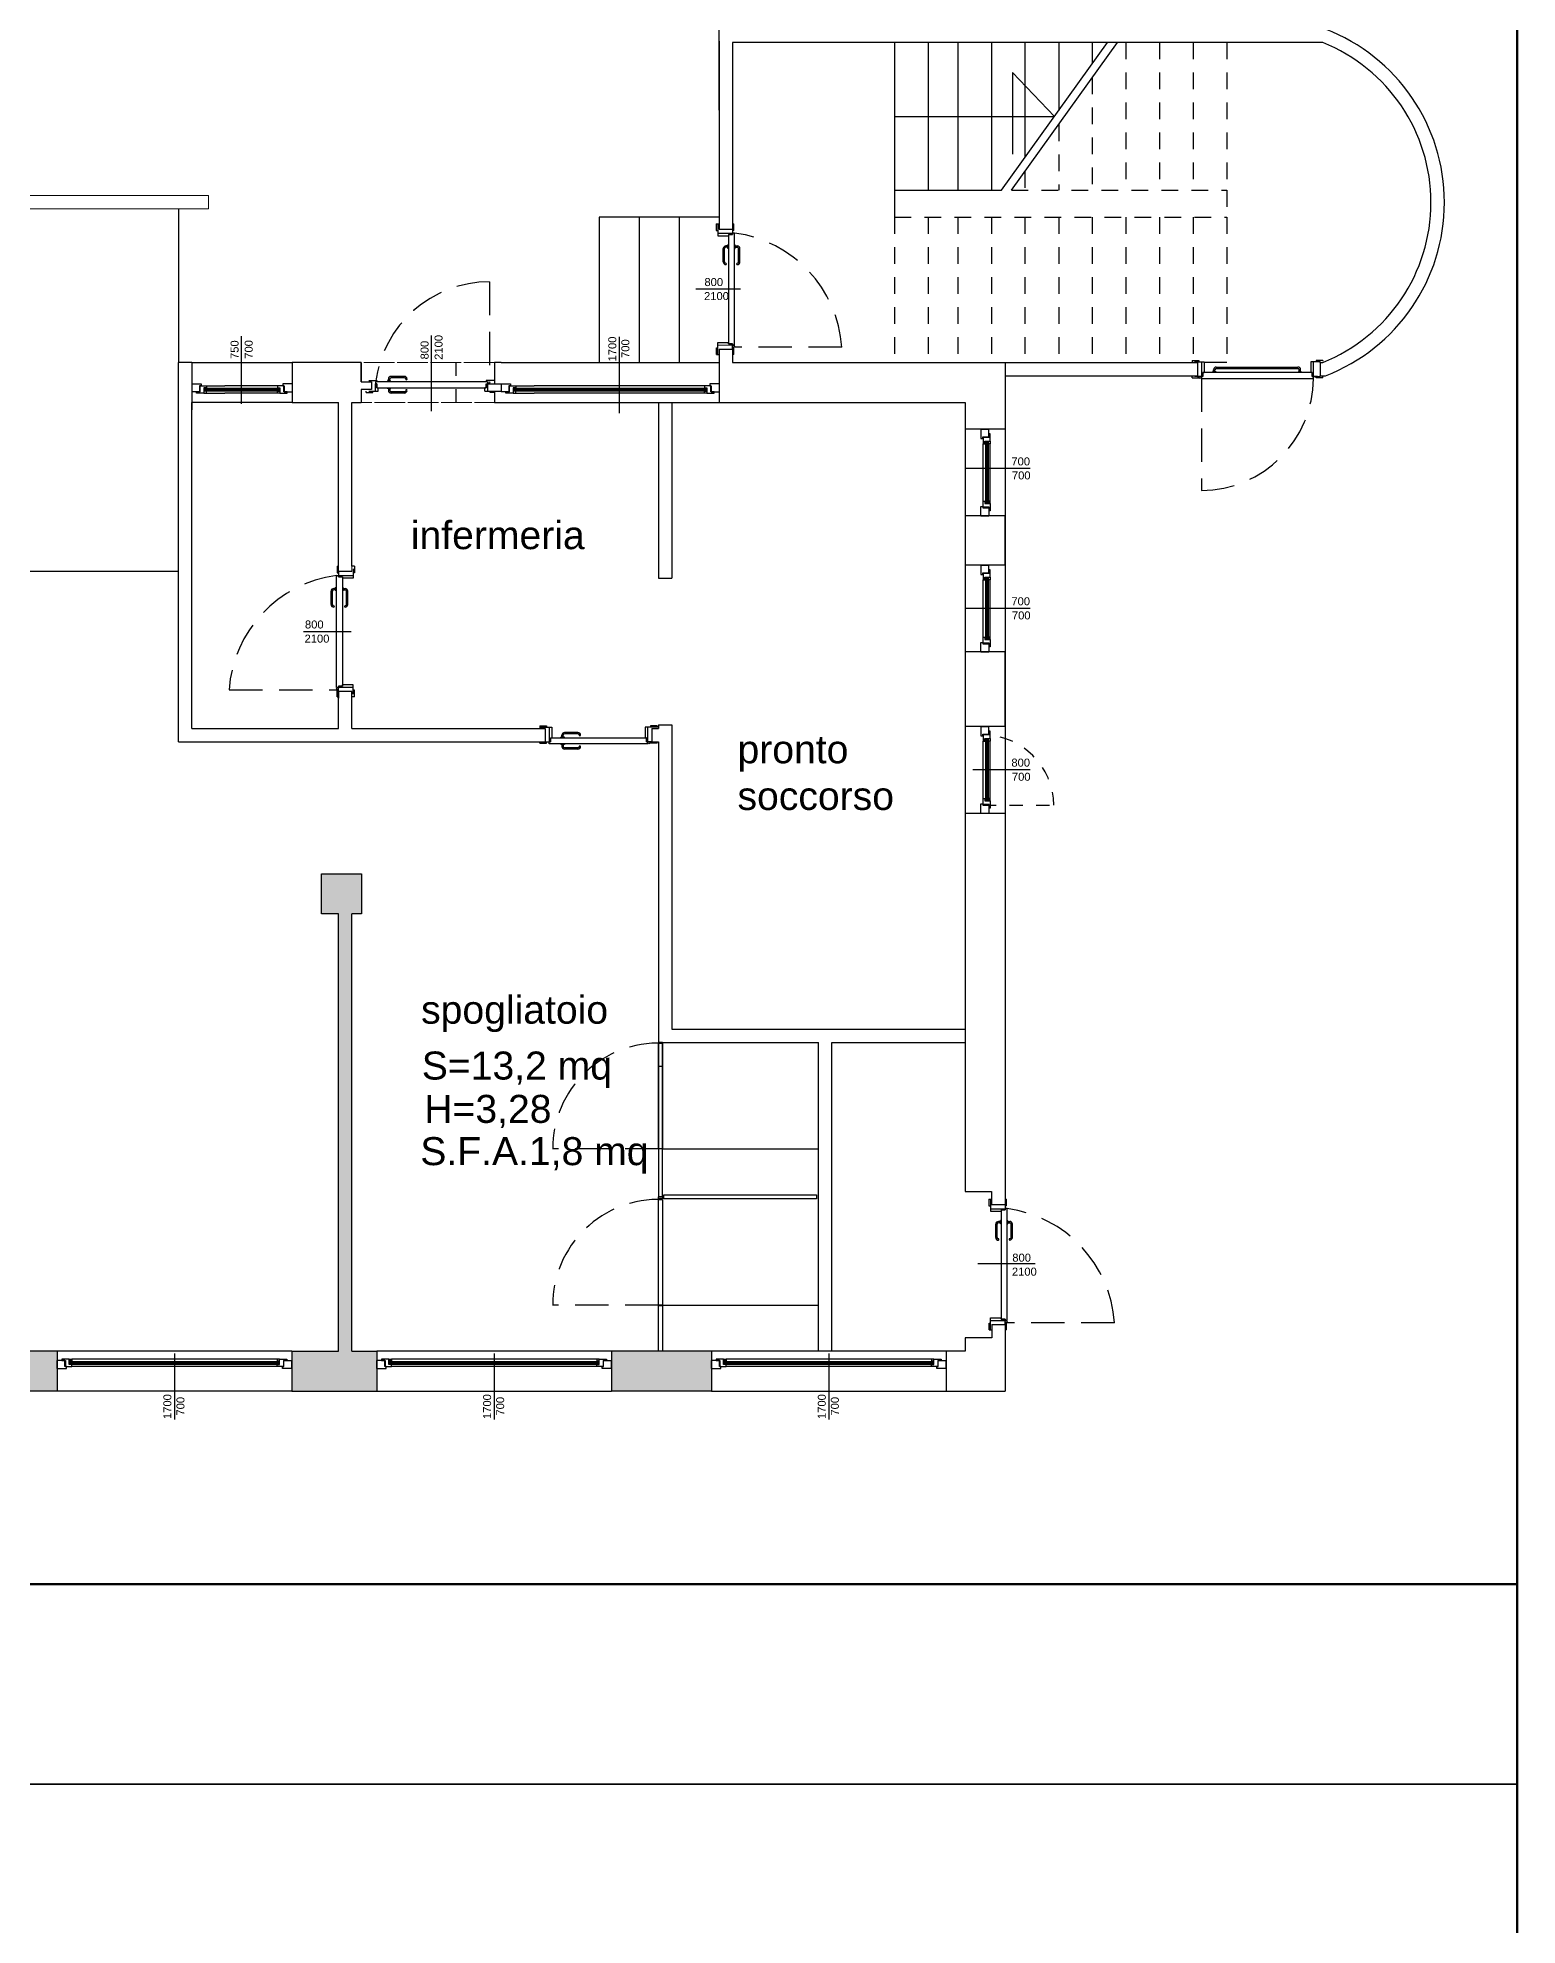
# Model space of a CAD drawing. Header units: millimetres. Extents: x 1769 to 2783, y -1222 to -971.
# Drawn here: x 2724.58 to 2735.68, y -993.95 to -979.8 of the extents above; entities that cross this region are included whole.
import ezdxf

# ---------------------------------------------------------------- set-up
doc = ezdxf.new("R2010")
doc.units = ezdxf.units.MM
for name, pattern in [('234A', [2, 1.5, -0.5]), ('CONTINUA', [0]), ('HIDDEN', [0.375, 0.25, -0.125]), ('HIDDEN2', [0.1875, 0.125, -0.0625])]:
    doc.linetypes.add(name, pattern=pattern)
for name, color, linetype in [('CABINE', 2, 'Continuous'), ('FINESTRE', 1, 'Continuous'), ('LINEE SOTTILI', 1, 'Continuous'), ('muri', 7, 'Continuous'), ('PROSPETTI', 252, 'Continuous'), ('RETINI', 8, 'Continuous'), ('scritte', 240, 'Continuous')]:
    doc.layers.add(name, color=color, linetype=linetype)
doc.styles.add('ARIAL', font='arial.ttf')
doc.styles.add('ROMANS', font='arial.ttf', dxfattribs={"height": 0.15})

msp = doc.modelspace()

# ---------------------------------------------------------------- hatches: boundary and pattern name
at = {"layer": 'RETINI', "ltscale": 0.2}
h = msp.add_hatch(color=251, dxfattribs=at)
h.paths.add_polyline_path([(2700.835, -989.647), (2700.085, -989.647), (2700.085, -989.947), (2700.835, -989.947)])
h.paths.add_polyline_path([(2703.233, -989.647), (2703.013, -989.647), (2703.013, -986.367), (2702.913, -986.367), (2702.913, -989.647), (2702.595, -989.647), (2702.595, -989.947), (2703.233, -989.947)])
h.paths.add_polyline_path([(2703.01, -986.067), (2702.71, -986.067), (2702.71, -986.367), (2703.01, -986.367)])
h.paths.add_polyline_path([(2705.527, -989.647), (2704.993, -989.647), (2704.993, -989.947), (2705.527, -989.947)])
h.paths.add_polyline_path([(2707.81, -989.647), (2707.287, -989.647), (2707.287, -989.947), (2707.81, -989.947)])
h.paths.add_polyline_path([(2713.98, -989.647), (2712.463, -989.647), (2712.463, -989.621), (2712.363, -989.621), (2712.363, -989.647), (2712.31, -989.647), (2712.31, -989.947), (2713.98, -989.947)])
h.paths.add_polyline_path([(2717.41, -989.647), (2717.357, -989.647), (2717.357, -989.621), (2717.257, -989.621), (2717.257, -989.647), (2715.74, -989.647), (2715.74, -989.947), (2717.41, -989.947)])
h.paths.add_polyline_path([(2722.433, -989.777), (2722.432, -989.777), (2722.432, -989.717), (2722.433, -989.717), (2722.433, -989.647), (2721.91, -989.647), (2721.91, -989.947), (2722.433, -989.947)])
h.paths.add_polyline_path([(2724.727, -989.647), (2724.193, -989.647), (2724.193, -989.947), (2724.727, -989.947)])
h.paths.add_polyline_path([(2727.125, -989.647), (2726.487, -989.647), (2726.487, -989.947), (2727.125, -989.947)])
h.paths.add_polyline_path([(2729.635, -989.647), (2728.885, -989.647), (2728.885, -989.947), (2729.635, -989.947)])
msp.add_hatch(color=251, dxfattribs=at).paths.add_polyline_path([(2727.01, -986.067), (2726.71, -986.067), (2726.71, -986.367), (2726.837, -986.367), (2726.837, -989.647), (2726.937, -989.647), (2726.937, -986.367), (2727.01, -986.367)])

# ---------------------------------------------------------------- linework, layer by layer
at = {"lineweight": 60, "ltscale": 0.2}
for p, q in [((2735.678, -972.353), (2735.678, -1002.053)), ((2693.678, -991.395), (2735.678, -991.395))]:
    msp.add_line(p, q, dxfattribs=at)
at = {"color": 1}
for p, q in [((2731.008, -979.833), (2731.008, -980.939)), ((2731.26, -979.833), (2731.26, -980.939)), ((2731.482, -979.833), (2731.482, -980.939)), ((2731.734, -979.833), (2731.734, -980.939)), ((2731.986, -979.833), (2731.986, -980.695)), ((2732.239, -979.833), (2732.239, -980.343)), ((2732.491, -979.833), (2732.491, -979.991)), ((2731.008, -980.939), (2731.811, -980.939)), ((2731.008, -980.939), (2731.008, -981.141)), ((2733.499, -982.231), (2733.329, -982.231))]:
    msp.add_line(p, q, dxfattribs=at)
at = {"color": 1, "linetype": 'HIDDEN2'}
for p, q in [((2732.743, -979.833), (2732.743, -980.939)), ((2732.996, -979.833), (2732.996, -980.939)), ((2733.248, -979.833), (2733.248, -980.939)), ((2733.5, -979.833), (2733.5, -980.939)), ((2732.491, -980.094), (2732.491, -980.939)), ((2732.239, -980.446), (2732.239, -980.939)), ((2731.986, -980.798), (2731.986, -980.939)), ((2731.885, -980.939), (2733.5, -980.939)), ((2733.5, -980.939), (2733.5, -981.141)), ((2731.008, -981.141), (2733.5, -981.141)), ((2731.008, -981.141), (2731.008, -982.231)), ((2731.26, -981.141), (2731.26, -982.231)), ((2731.482, -981.141), (2731.482, -982.231)), ((2731.734, -981.141), (2731.734, -982.231)), ((2731.986, -981.141), (2731.986, -982.231)), ((2732.239, -981.141), (2732.239, -982.231)), ((2732.491, -981.141), (2732.491, -982.231)), ((2732.743, -981.141), (2732.743, -982.231)), ((2732.996, -981.141), (2732.996, -982.231)), ((2733.248, -981.141), (2733.248, -982.231)), ((2733.5, -981.141), (2733.5, -982.231))]:
    msp.add_line(p, q, dxfattribs=at)
at = {"color": 1, "linetype": 'Continuous'}
for p, q in [((2725.737, -982.391), (2725.807, -982.391)), ((2725.737, -982.391), (2725.737, -982.451)), ((2725.796, -982.406), (2725.796, -982.451)), ((2725.807, -982.406), (2725.796, -982.406)), ((2725.8, -982.407), (2725.847, -982.407)), ((2725.8, -982.453), (2725.8, -982.407)), ((2725.807, -982.391), (2725.807, -982.406)), ((2725.828, -982.422), (2725.828, -982.461)), ((2725.847, -982.422), (2725.828, -982.422)), ((2725.828, -982.425), (2726.398, -982.425)), ((2725.828, -982.435), (2726.398, -982.435)), ((2725.847, -982.407), (2725.985, -982.407)), ((2725.847, -982.407), (2725.847, -982.422)), ((2726.38, -982.407), (2725.985, -982.407)), ((2726.427, -982.407), (2726.38, -982.407)), ((2726.38, -982.407), (2726.38, -982.422)), ((2726.38, -982.422), (2726.398, -982.422)), ((2726.398, -982.422), (2726.398, -982.461)), ((2726.42, -982.391), (2726.42, -982.406)), ((2726.49, -982.391), (2726.42, -982.391)), ((2726.42, -982.406), (2726.431, -982.406)), ((2726.427, -982.453), (2726.427, -982.407)), ((2726.431, -982.406), (2726.431, -982.451)), ((2726.49, -982.391), (2726.49, -982.451)), ((2728.057, -982.391), (2728.127, -982.391)), ((2728.057, -982.391), (2728.057, -982.396)), ((2728.057, -982.391), (2728.057, -982.446)), ((2728.116, -982.406), (2728.116, -982.451)), ((2728.127, -982.406), (2728.116, -982.406)), ((2728.12, -982.407), (2728.167, -982.407)), ((2728.12, -982.453), (2728.12, -982.407)), ((2728.127, -982.391), (2728.127, -982.406)), ((2728.148, -982.422), (2728.148, -982.461)), ((2728.167, -982.422), (2728.148, -982.422)), ((2728.148, -982.425), (2729.601, -982.425)), ((2728.148, -982.435), (2729.601, -982.435)), ((2728.167, -982.407), (2728.305, -982.407)), ((2728.167, -982.407), (2728.167, -982.422)), ((2729.582, -982.407), (2728.305, -982.407)), ((2729.629, -982.407), (2729.582, -982.407)), ((2729.582, -982.407), (2729.582, -982.422)), ((2729.582, -982.422), (2729.601, -982.422)), ((2729.601, -982.422), (2729.601, -982.461)), ((2729.622, -982.391), (2729.622, -982.406)), ((2729.692, -982.391), (2729.622, -982.391)), ((2729.622, -982.406), (2729.633, -982.406)), ((2729.629, -982.453), (2729.629, -982.407)), ((2729.633, -982.406), (2729.633, -982.451)), ((2729.692, -982.391), (2729.692, -982.451)), ((2725.796, -982.451), (2725.737, -982.451)), ((2725.765, -982.451), (2725.757, -982.451)), ((2725.773, -982.453), (2725.8, -982.453)), ((2725.773, -982.461), (2725.773, -982.453)), ((2725.828, -982.461), (2725.773, -982.461)), ((2725.828, -982.445), (2726.398, -982.445)), ((2725.847, -982.448), (2725.828, -982.448)), ((2725.828, -982.448), (2725.828, -982.458)), ((2725.828, -982.458), (2725.828, -982.461)), ((2725.828, -982.461), (2725.832, -982.461)), ((2725.832, -982.461), (2725.847, -982.461)), ((2725.844, -982.448), (2725.833, -982.448)), ((2725.843, -982.461), (2725.986, -982.461)), ((2725.847, -982.461), (2725.847, -982.448)), ((2726.384, -982.461), (2725.986, -982.461)), ((2726.38, -982.448), (2726.398, -982.448)), ((2726.38, -982.461), (2726.38, -982.448)), ((2726.394, -982.461), (2726.38, -982.461)), ((2726.383, -982.448), (2726.393, -982.448)), ((2726.398, -982.461), (2726.394, -982.461)), ((2726.398, -982.448), (2726.398, -982.458)), ((2726.398, -982.458), (2726.398, -982.461)), ((2726.398, -982.461), (2726.453, -982.461)), ((2726.453, -982.453), (2726.427, -982.453)), ((2726.431, -982.451), (2726.49, -982.451)), ((2726.453, -982.461), (2726.453, -982.453)), ((2726.482, -982.451), (2726.49, -982.451)), ((2728.116, -982.451), (2728.057, -982.451)), ((2728.085, -982.451), (2728.077, -982.451)), ((2728.093, -982.453), (2728.12, -982.453)), ((2728.093, -982.461), (2728.093, -982.453)), ((2728.148, -982.461), (2728.093, -982.461)), ((2728.148, -982.445), (2729.601, -982.445)), ((2728.167, -982.448), (2728.148, -982.448)), ((2728.148, -982.448), (2728.148, -982.458)), ((2728.148, -982.458), (2728.148, -982.461)), ((2728.148, -982.461), (2728.152, -982.461)), ((2728.152, -982.461), (2728.167, -982.461)), ((2728.164, -982.448), (2728.153, -982.448)), ((2728.163, -982.461), (2728.306, -982.461)), ((2728.167, -982.461), (2728.167, -982.448)), ((2729.586, -982.461), (2728.306, -982.461)), ((2729.582, -982.448), (2729.601, -982.448)), ((2729.582, -982.461), (2729.582, -982.448)), ((2729.597, -982.461), (2729.582, -982.461)), ((2729.585, -982.448), (2729.596, -982.448)), ((2729.601, -982.461), (2729.597, -982.461)), ((2729.601, -982.448), (2729.601, -982.458)), ((2729.601, -982.458), (2729.601, -982.461)), ((2729.601, -982.461), (2729.656, -982.461)), ((2729.656, -982.453), (2729.629, -982.453)), ((2729.633, -982.451), (2729.692, -982.451)), ((2729.656, -982.461), (2729.656, -982.453)), ((2729.684, -982.451), (2729.692, -982.451)), ((2731.656, -982.731), (2731.656, -982.801)), ((2731.656, -982.731), (2731.716, -982.731)), ((2731.656, -982.801), (2731.67, -982.801)), ((2731.67, -982.79), (2731.716, -982.79)), ((2731.67, -982.801), (2731.67, -982.79)), ((2731.672, -982.794), (2731.672, -982.841)), ((2731.717, -982.794), (2731.672, -982.794)), ((2731.672, -983.271), (2731.672, -982.841)), ((2731.672, -982.841), (2731.686, -982.841)), ((2731.686, -982.822), (2731.725, -982.822)), ((2731.686, -982.841), (2731.686, -982.822)), ((2731.689, -982.822), (2731.689, -983.29)), ((2731.699, -982.822), (2731.699, -983.29)), ((2731.709, -982.822), (2731.709, -983.29)), ((2731.713, -982.841), (2731.713, -982.822)), ((2731.713, -982.822), (2731.722, -982.822)), ((2731.713, -982.838), (2731.713, -982.828)), ((2731.725, -982.841), (2731.713, -982.841)), ((2731.716, -982.739), (2731.716, -982.731)), ((2731.716, -982.79), (2731.716, -982.731)), ((2731.717, -982.768), (2731.717, -982.794)), ((2731.725, -982.768), (2731.717, -982.768)), ((2731.722, -982.822), (2731.725, -982.822)), ((2731.725, -982.822), (2731.725, -982.768)), ((2731.725, -982.822), (2731.725, -982.827)), ((2731.725, -982.827), (2731.725, -982.841)), ((2731.725, -983.276), (2731.725, -982.841)), ((2731.672, -983.318), (2731.672, -983.271)), ((2731.672, -983.271), (2731.686, -983.271)), ((2731.686, -983.271), (2731.686, -983.29)), ((2731.713, -983.271), (2731.713, -983.29)), ((2731.725, -983.271), (2731.713, -983.271)), ((2731.713, -983.274), (2731.713, -983.285)), ((2731.725, -983.286), (2731.725, -983.271)), ((2731.725, -983.29), (2731.725, -983.286)), ((2731.656, -983.311), (2731.67, -983.311)), ((2731.656, -983.381), (2731.656, -983.311)), ((2731.656, -983.381), (2731.716, -983.381)), ((2731.67, -983.311), (2731.67, -983.322)), ((2731.67, -983.322), (2731.716, -983.322)), ((2731.717, -983.318), (2731.672, -983.318)), ((2731.686, -983.29), (2731.725, -983.29)), ((2731.713, -983.29), (2731.722, -983.29)), ((2731.716, -983.322), (2731.716, -983.381)), ((2731.716, -983.373), (2731.716, -983.381)), ((2731.717, -983.345), (2731.717, -983.318)), ((2731.725, -983.345), (2731.717, -983.345)), ((2731.722, -983.29), (2731.725, -983.29)), ((2731.725, -983.29), (2731.725, -983.345)), ((2731.656, -983.751), (2731.656, -983.821)), ((2731.656, -983.751), (2731.716, -983.751)), ((2731.656, -983.821), (2731.67, -983.821)), ((2731.67, -983.81), (2731.716, -983.81)), ((2731.67, -983.821), (2731.67, -983.81)), ((2731.672, -983.814), (2731.672, -983.861)), ((2731.717, -983.814), (2731.672, -983.814)), ((2731.686, -983.842), (2731.725, -983.842)), ((2731.686, -983.861), (2731.686, -983.842)), ((2731.689, -983.842), (2731.689, -984.31)), ((2731.699, -983.842), (2731.699, -984.31)), ((2731.709, -983.842), (2731.709, -984.31)), ((2731.713, -983.861), (2731.713, -983.842)), ((2731.713, -983.842), (2731.722, -983.842)), ((2731.713, -983.858), (2731.713, -983.848)), ((2731.716, -983.759), (2731.716, -983.751)), ((2731.716, -983.81), (2731.716, -983.751)), ((2731.717, -983.788), (2731.717, -983.814)), ((2731.725, -983.788), (2731.717, -983.788)), ((2731.722, -983.842), (2731.725, -983.842)), ((2731.725, -983.842), (2731.725, -983.788)), ((2731.725, -983.842), (2731.725, -983.847)), ((2731.725, -983.847), (2731.725, -983.861)), ((2731.672, -984.291), (2731.672, -983.861)), ((2731.672, -983.861), (2731.686, -983.861)), ((2731.725, -983.861), (2731.713, -983.861)), ((2731.725, -984.296), (2731.725, -983.861)), ((2731.656, -984.331), (2731.67, -984.331)), ((2731.656, -984.401), (2731.656, -984.331)), ((2731.656, -984.401), (2731.716, -984.401)), ((2731.67, -984.331), (2731.67, -984.342)), ((2731.67, -984.342), (2731.716, -984.342)), ((2731.672, -984.338), (2731.672, -984.291)), ((2731.672, -984.291), (2731.686, -984.291)), ((2731.717, -984.338), (2731.672, -984.338)), ((2731.686, -984.291), (2731.686, -984.31)), ((2731.686, -984.31), (2731.725, -984.31)), ((2731.713, -984.291), (2731.713, -984.31)), ((2731.725, -984.291), (2731.713, -984.291)), ((2731.713, -984.294), (2731.713, -984.305)), ((2731.713, -984.31), (2731.722, -984.31)), ((2731.716, -984.342), (2731.716, -984.401)), ((2731.716, -984.393), (2731.716, -984.401)), ((2731.717, -984.365), (2731.717, -984.338)), ((2731.725, -984.365), (2731.717, -984.365)), ((2731.722, -984.31), (2731.725, -984.31)), ((2731.725, -984.306), (2731.725, -984.291)), ((2731.725, -984.31), (2731.725, -984.306)), ((2731.725, -984.31), (2731.725, -984.365)), ((2731.656, -984.961), (2731.656, -985.031)), ((2731.656, -984.961), (2731.716, -984.961)), ((2731.716, -984.969), (2731.716, -984.961)), ((2731.716, -985.02), (2731.716, -984.961)), ((2731.656, -985.031), (2731.67, -985.031)), ((2731.67, -985.02), (2731.716, -985.02)), ((2731.67, -985.031), (2731.67, -985.02)), ((2731.672, -985.024), (2731.672, -985.071)), ((2731.717, -985.024), (2731.672, -985.024)), ((2731.672, -985.501), (2731.672, -985.071)), ((2731.672, -985.071), (2731.686, -985.071)), ((2731.686, -985.052), (2731.725, -985.052)), ((2731.686, -985.071), (2731.686, -985.052)), ((2731.689, -985.052), (2731.689, -985.52)), ((2731.699, -985.052), (2731.699, -985.52)), ((2731.709, -985.052), (2731.709, -985.52)), ((2731.713, -985.071), (2731.713, -985.052)), ((2731.713, -985.052), (2731.722, -985.052)), ((2731.713, -985.068), (2731.713, -985.058)), ((2731.725, -985.071), (2731.713, -985.071)), ((2731.717, -984.998), (2731.717, -985.024)), ((2731.725, -984.998), (2731.717, -984.998)), ((2731.722, -985.052), (2731.725, -985.052)), ((2731.725, -985.052), (2731.725, -984.998)), ((2731.725, -985.052), (2731.725, -985.057)), ((2731.725, -985.057), (2731.725, -985.071)), ((2731.725, -985.506), (2731.725, -985.071)), ((2731.656, -985.541), (2731.67, -985.541)), ((2731.656, -985.611), (2731.656, -985.541)), ((2731.67, -985.541), (2731.67, -985.552)), ((2731.67, -985.552), (2731.716, -985.552)), ((2731.672, -985.548), (2731.672, -985.501)), ((2731.672, -985.501), (2731.686, -985.501)), ((2731.717, -985.548), (2731.672, -985.548)), ((2731.686, -985.501), (2731.686, -985.52)), ((2731.686, -985.52), (2731.725, -985.52)), ((2731.713, -985.501), (2731.713, -985.52)), ((2731.725, -985.501), (2731.713, -985.501)), ((2731.713, -985.504), (2731.713, -985.515)), ((2731.713, -985.52), (2731.722, -985.52)), ((2731.716, -985.552), (2731.716, -985.611)), ((2731.717, -985.575), (2731.717, -985.548)), ((2731.722, -985.52), (2731.725, -985.52)), ((2731.725, -985.516), (2731.725, -985.501)), ((2731.725, -985.52), (2731.725, -985.516)), ((2731.725, -985.52), (2731.725, -985.575)), ((2731.656, -985.611), (2731.716, -985.611)), ((2731.716, -985.603), (2731.716, -985.611)), ((2731.725, -985.575), (2731.717, -985.575)), ((2724.735, -989.717), (2724.727, -989.717)), ((2724.786, -989.717), (2724.727, -989.717)), ((2724.727, -989.777), (2724.727, -989.717)), ((2724.727, -989.777), (2724.797, -989.777)), ((2724.818, -989.708), (2724.763, -989.708)), ((2724.763, -989.708), (2724.763, -989.716)), ((2724.763, -989.716), (2724.79, -989.716)), ((2724.786, -989.762), (2724.786, -989.717)), ((2724.797, -989.762), (2724.786, -989.762)), ((2724.79, -989.716), (2724.79, -989.761)), ((2724.79, -989.761), (2724.837, -989.761)), ((2724.797, -989.777), (2724.797, -989.762)), ((2724.818, -989.747), (2724.818, -989.708)), ((2724.818, -989.708), (2724.822, -989.708)), ((2724.818, -989.711), (2724.818, -989.708)), ((2724.818, -989.72), (2724.818, -989.711)), ((2724.837, -989.72), (2724.818, -989.72)), ((2724.818, -989.724), (2726.396, -989.724)), ((2724.818, -989.734), (2726.396, -989.734)), ((2724.818, -989.744), (2726.396, -989.744)), ((2724.837, -989.747), (2724.818, -989.747)), ((2724.822, -989.708), (2724.837, -989.708)), ((2724.834, -989.72), (2724.823, -989.72)), ((2726.381, -989.708), (2724.837, -989.708)), ((2724.837, -989.708), (2724.837, -989.72)), ((2724.837, -989.761), (2724.837, -989.747)), ((2726.377, -989.761), (2724.837, -989.761)), ((2726.392, -989.708), (2726.377, -989.708)), ((2726.377, -989.708), (2726.377, -989.72)), ((2726.377, -989.72), (2726.396, -989.72)), ((2726.377, -989.747), (2726.396, -989.747)), ((2726.377, -989.761), (2726.377, -989.747)), ((2726.424, -989.761), (2726.377, -989.761)), ((2726.38, -989.72), (2726.39, -989.72)), ((2726.396, -989.708), (2726.392, -989.708)), ((2726.396, -989.708), (2726.45, -989.708)), ((2726.396, -989.747), (2726.396, -989.708)), ((2726.396, -989.711), (2726.396, -989.708)), ((2726.396, -989.72), (2726.396, -989.711)), ((2726.417, -989.762), (2726.428, -989.762)), ((2726.417, -989.777), (2726.417, -989.762)), ((2726.487, -989.777), (2726.417, -989.777)), ((2726.45, -989.716), (2726.424, -989.716)), ((2726.424, -989.716), (2726.424, -989.761)), ((2726.428, -989.717), (2726.487, -989.717)), ((2726.428, -989.762), (2726.428, -989.717)), ((2726.45, -989.708), (2726.45, -989.716)), ((2726.479, -989.717), (2726.487, -989.717)), ((2726.487, -989.777), (2726.487, -989.717)), ((2727.133, -989.717), (2727.125, -989.717)), ((2727.184, -989.717), (2727.125, -989.717)), ((2727.125, -989.777), (2727.125, -989.717)), ((2727.125, -989.777), (2727.195, -989.777)), ((2727.216, -989.708), (2727.161, -989.708)), ((2727.161, -989.708), (2727.161, -989.716)), ((2727.161, -989.716), (2727.188, -989.716)), ((2727.184, -989.762), (2727.184, -989.717)), ((2727.195, -989.762), (2727.184, -989.762)), ((2727.188, -989.716), (2727.188, -989.761)), ((2727.188, -989.761), (2727.234, -989.761)), ((2727.195, -989.777), (2727.195, -989.762)), ((2727.216, -989.747), (2727.216, -989.708)), ((2727.216, -989.708), (2727.22, -989.708)), ((2727.216, -989.711), (2727.216, -989.708)), ((2727.216, -989.72), (2727.216, -989.711)), ((2727.234, -989.72), (2727.216, -989.72)), ((2727.216, -989.724), (2728.793, -989.724)), ((2727.216, -989.734), (2728.793, -989.734)), ((2727.216, -989.744), (2728.793, -989.744)), ((2727.234, -989.747), (2727.216, -989.747)), ((2727.22, -989.708), (2727.234, -989.708)), ((2727.231, -989.72), (2727.221, -989.72)), ((2728.779, -989.708), (2727.234, -989.708)), ((2727.234, -989.708), (2727.234, -989.72)), ((2727.234, -989.761), (2727.234, -989.747)), ((2728.775, -989.761), (2727.234, -989.761)), ((2728.789, -989.708), (2728.775, -989.708)), ((2728.775, -989.708), (2728.775, -989.72)), ((2728.775, -989.72), (2728.793, -989.72)), ((2728.775, -989.747), (2728.793, -989.747)), ((2728.775, -989.761), (2728.775, -989.747)), ((2728.822, -989.761), (2728.775, -989.761)), ((2728.778, -989.72), (2728.788, -989.72)), ((2728.793, -989.708), (2728.789, -989.708)), ((2728.793, -989.708), (2728.848, -989.708)), ((2728.793, -989.747), (2728.793, -989.708)), ((2728.793, -989.711), (2728.793, -989.708)), ((2728.793, -989.72), (2728.793, -989.711)), ((2728.815, -989.762), (2728.826, -989.762)), ((2728.815, -989.777), (2728.815, -989.762)), ((2728.885, -989.777), (2728.815, -989.777)), ((2728.848, -989.716), (2728.822, -989.716)), ((2728.822, -989.716), (2728.822, -989.761)), ((2728.826, -989.717), (2728.885, -989.717)), ((2728.826, -989.762), (2728.826, -989.717)), ((2728.848, -989.708), (2728.848, -989.716)), ((2728.877, -989.717), (2728.885, -989.717)), ((2728.885, -989.777), (2728.885, -989.717)), ((2729.643, -989.717), (2729.635, -989.717)), ((2729.694, -989.717), (2729.635, -989.717)), ((2729.635, -989.777), (2729.635, -989.717)), ((2729.635, -989.777), (2729.705, -989.777)), ((2729.726, -989.708), (2729.671, -989.708)), ((2729.671, -989.708), (2729.671, -989.716)), ((2729.671, -989.716), (2729.698, -989.716)), ((2729.694, -989.762), (2729.694, -989.717)), ((2729.705, -989.762), (2729.694, -989.762)), ((2729.698, -989.716), (2729.698, -989.761)), ((2729.698, -989.761), (2729.744, -989.761)), ((2729.705, -989.777), (2729.705, -989.762)), ((2729.726, -989.747), (2729.726, -989.708)), ((2729.726, -989.708), (2729.73, -989.708)), ((2729.726, -989.711), (2729.726, -989.708)), ((2729.726, -989.72), (2729.726, -989.711)), ((2729.744, -989.72), (2729.726, -989.72)), ((2729.726, -989.724), (2731.303, -989.724)), ((2729.726, -989.734), (2731.303, -989.734)), ((2729.726, -989.744), (2731.303, -989.744)), ((2729.744, -989.747), (2729.726, -989.747)), ((2729.73, -989.708), (2729.744, -989.708)), ((2729.741, -989.72), (2729.731, -989.72)), ((2731.289, -989.708), (2729.744, -989.708)), ((2729.744, -989.708), (2729.744, -989.72)), ((2729.744, -989.761), (2729.744, -989.747)), ((2731.285, -989.761), (2729.744, -989.761)), ((2731.299, -989.708), (2731.285, -989.708)), ((2731.285, -989.708), (2731.285, -989.72)), ((2731.285, -989.72), (2731.303, -989.72)), ((2731.285, -989.747), (2731.303, -989.747)), ((2731.285, -989.761), (2731.285, -989.747)), ((2731.332, -989.761), (2731.285, -989.761)), ((2731.288, -989.72), (2731.298, -989.72)), ((2731.303, -989.708), (2731.299, -989.708)), ((2731.303, -989.708), (2731.358, -989.708)), ((2731.303, -989.747), (2731.303, -989.708)), ((2731.303, -989.711), (2731.303, -989.708)), ((2731.303, -989.72), (2731.303, -989.711)), ((2731.325, -989.762), (2731.336, -989.762)), ((2731.325, -989.777), (2731.325, -989.762)), ((2731.395, -989.777), (2731.325, -989.777)), ((2731.358, -989.716), (2731.332, -989.716)), ((2731.332, -989.716), (2731.332, -989.761)), ((2731.336, -989.717), (2731.395, -989.717)), ((2731.336, -989.762), (2731.336, -989.717)), ((2731.358, -989.708), (2731.358, -989.716)), ((2731.387, -989.717), (2731.395, -989.717)), ((2731.395, -989.777), (2731.395, -989.717))]:
    msp.add_line(p, q, dxfattribs=at)
at = {"color": 1, "linetype": 'HIDDEN'}
for p, q in [((2733.309, -982.351), (2733.309, -983.191)), ((2734.139, -982.336), (2734.149, -982.336)), ((2734.149, -982.351), (2734.149, -982.336)), ((2729.237, -988.129), (2728.443, -988.129)), ((2729.237, -989.302), (2728.443, -989.302))]:
    msp.add_line(p, q, dxfattribs=at)
at = {"lineweight": 35}
msp.add_line((2693.678, -992.895), (2735.678, -992.895), dxfattribs=at)
at = {"color": 1, "linetype": 'HIDDEN'}
for points in [[(2729.808, -981.261, -0.35753), (2730.612, -982.118), (2729.807, -982.117)], [(2727.116, -982.381, -0.376908), (2727.971, -981.626), (2727.971, -982.381)], [(2726.822, -983.83, 0.35753), (2726.017, -984.686), (2726.822, -984.686)], [(2731.852, -988.578, -0.35753), (2732.657, -989.434), (2731.852, -989.434)]]:
    msp.add_lwpolyline(points, format="xyb", dxfattribs=at)
for centre, radius, start, end in [((2733.309, -982.351), 0.84, 270, 0), ((2729.237, -988.129), 0.793, 87.8332, 180), ((2729.237, -989.302), 0.793, 87.8332, 180)]:
    msp.add_arc(centre, radius, start, end, dxfattribs=at)
at = {"layer": 'CABINE', "ltscale": 0.2}
for points in [[(2729.237, -987.51), (2729.267, -987.51), (2729.267, -987.331), (2729.237, -987.331)], [(2729.237, -987.336), (2729.267, -987.336), (2729.267, -988.129), (2729.237, -988.129)], [(2729.237, -988.487), (2729.267, -988.487), (2729.267, -987.512), (2729.237, -987.512)], [(2729.237, -988.489), (2729.267, -988.489), (2729.267, -988.504), (2729.237, -988.504)], [(2729.237, -988.509), (2729.267, -988.509), (2729.267, -989.302), (2729.237, -989.302)], [(2729.278, -988.474), (2730.423, -988.474), (2730.423, -988.504), (2729.278, -988.504)], [(2729.237, -989.304), (2729.267, -989.304), (2729.267, -989.647), (2729.237, -989.647)]]:
    msp.add_lwpolyline(points, close=True, dxfattribs=at)
at = {"layer": 'FINESTRE', "color": 1}
for p, q in [((2729.092, -981.141), (2728.792, -981.141)), ((2728.792, -981.141), (2728.792, -982.231)), ((2729.392, -981.141), (2729.092, -981.141)), ((2729.092, -981.141), (2729.092, -982.231)), ((2729.692, -981.141), (2729.392, -981.141)), ((2729.392, -981.141), (2729.392, -982.231)), ((2729.67, -981.191), (2729.67, -981.241)), ((2729.67, -981.191), (2729.692, -981.191)), ((2729.67, -981.241), (2729.683, -981.241)), ((2729.683, -981.191), (2729.683, -981.281)), ((2729.683, -981.262), (2729.793, -981.262)), ((2729.683, -981.281), (2729.763, -981.281)), ((2729.763, -981.271), (2729.762, -982.091)), ((2729.793, -981.271), (2729.763, -981.271)), ((2729.763, -981.271), (2729.793, -981.271)), ((2729.763, -981.271), (2729.763, -981.281)), ((2729.8, -981.191), (2729.79, -981.191)), ((2729.793, -981.231), (2729.793, -981.271)), ((2729.803, -981.241), (2729.793, -981.241)), ((2729.8, -981.191), (2729.8, -981.241)), ((2729.807, -982.101), (2729.808, -981.261)), ((2729.723, -981.477), (2729.723, -981.377)), ((2729.733, -981.477), (2729.733, -981.377)), ((2729.758, -981.358), (2729.743, -981.358)), ((2729.758, -981.368), (2729.743, -981.368)), ((2729.763, -981.349), (2729.758, -981.349)), ((2729.758, -981.376), (2729.758, -981.349)), ((2729.763, -981.376), (2729.758, -981.376)), ((2729.808, -981.349), (2729.813, -981.349)), ((2729.808, -981.376), (2729.813, -981.376)), ((2729.813, -981.376), (2729.813, -981.349)), ((2729.813, -981.358), (2729.828, -981.358)), ((2729.813, -981.368), (2729.828, -981.368)), ((2729.838, -981.478), (2729.838, -981.378)), ((2729.848, -981.478), (2729.848, -981.378)), ((2729.852, -981.681), (2729.518, -981.681)), ((2726.111, -982.542), (2726.111, -982.035)), ((2727.536, -982.597), (2727.536, -982.029)), ((2728.944, -982.612), (2728.944, -982.04)), ((2729.672, -982.171), (2729.672, -982.121)), ((2729.672, -982.121), (2729.682, -982.121)), ((2729.682, -982.171), (2729.682, -982.081)), ((2729.682, -982.081), (2729.762, -982.081)), ((2729.682, -982.1), (2729.792, -982.101)), ((2729.762, -982.091), (2729.762, -982.081)), ((2729.762, -982.091), (2729.792, -982.091)), ((2729.792, -982.091), (2729.762, -982.091)), ((2729.792, -982.091), (2729.792, -982.101)), ((2729.792, -982.131), (2729.792, -982.091)), ((2729.807, -982.101), (2729.792, -982.101)), ((2729.802, -982.121), (2729.792, -982.121)), ((2729.802, -982.171), (2729.802, -982.121)), ((2725.737, -982.231), (2726.49, -982.231)), ((2727.536, -982.477), (2727.536, -982.199)), ((2728.057, -982.231), (2728.007, -982.231)), ((2728.007, -982.231), (2728.007, -982.391)), ((2728.007, -982.231), (2728.007, -982.391)), ((2728.057, -982.231), (2729.692, -982.231)), ((2729.672, -982.171), (2729.692, -982.171)), ((2729.802, -982.171), (2729.792, -982.171)), ((2733.239, -982.216), (2733.289, -982.216)), ((2733.239, -982.216), (2733.239, -982.231)), ((2733.259, -982.226), (2733.329, -982.226)), ((2733.289, -982.216), (2733.289, -982.226)), ((2733.31, -982.226), (2733.31, -982.336)), ((2733.329, -982.226), (2733.329, -982.306)), ((2733.401, -982.301), (2733.401, -982.286)), ((2733.411, -982.301), (2733.411, -982.286)), ((2733.421, -982.266), (2734.033, -982.266)), ((2733.421, -982.276), (2734.033, -982.276)), ((2734.043, -982.301), (2734.043, -982.286)), ((2734.053, -982.301), (2734.053, -982.286)), ((2734.199, -982.226), (2734.129, -982.226)), ((2734.129, -982.226), (2734.129, -982.306)), ((2734.148, -982.226), (2734.148, -982.336)), ((2734.219, -982.216), (2734.169, -982.216)), ((2734.169, -982.216), (2734.169, -982.226)), ((2734.219, -982.216), (2734.219, -982.222)), ((2727.066, -982.366), (2727.126, -982.366)), ((2727.956, -982.376), (2727.116, -982.376)), ((2727.116, -982.376), (2727.116, -982.391)), ((2727.116, -982.446), (2727.116, -982.391)), ((2727.126, -982.391), (2727.116, -982.391)), ((2727.126, -982.366), (2727.126, -982.376)), ((2727.126, -982.391), (2727.126, -982.421)), ((2727.126, -982.421), (2727.126, -982.391)), ((2727.126, -982.421), (2727.946, -982.421)), ((2727.126, -982.421), (2727.136, -982.421)), ((2727.136, -982.446), (2727.136, -982.421)), ((2727.203, -982.376), (2727.203, -982.371)), ((2727.231, -982.371), (2727.203, -982.371)), ((2727.203, -982.421), (2727.203, -982.426)), ((2727.231, -982.426), (2727.203, -982.426)), ((2727.212, -982.371), (2727.212, -982.356)), ((2727.212, -982.426), (2727.212, -982.441)), ((2727.222, -982.371), (2727.222, -982.356)), ((2727.222, -982.426), (2727.222, -982.441)), ((2727.231, -982.376), (2727.231, -982.371)), ((2727.231, -982.421), (2727.231, -982.426)), ((2727.332, -982.336), (2727.232, -982.336)), ((2727.332, -982.346), (2727.232, -982.346)), ((2727.946, -982.421), (2727.936, -982.421)), ((2727.936, -982.446), (2727.936, -982.421)), ((2728.005, -982.366), (2727.946, -982.366)), ((2727.946, -982.366), (2727.946, -982.376)), ((2727.946, -982.421), (2727.946, -982.391)), ((2727.946, -982.391), (2727.946, -982.421)), ((2727.946, -982.391), (2727.956, -982.391)), ((2727.955, -982.391), (2727.955, -982.446)), ((2727.956, -982.376), (2727.956, -982.391)), ((2727.956, -982.391), (2728.058, -982.391)), ((2733.239, -982.346), (2733.239, -982.332)), ((2733.239, -982.346), (2733.289, -982.346)), ((2733.279, -982.336), (2733.319, -982.336)), ((2733.289, -982.346), (2733.289, -982.336)), ((2733.319, -982.336), (2733.309, -982.336)), ((2733.309, -982.351), (2733.309, -982.336)), ((2733.309, -982.351), (2734.149, -982.351)), ((2734.139, -982.306), (2733.319, -982.306)), ((2733.319, -982.306), (2733.329, -982.306)), ((2733.319, -982.306), (2733.319, -982.336)), ((2733.319, -982.336), (2733.319, -982.306)), ((2733.392, -982.306), (2733.392, -982.301)), ((2733.419, -982.301), (2733.392, -982.301)), ((2733.419, -982.306), (2733.419, -982.301)), ((2734.034, -982.301), (2734.062, -982.301)), ((2734.034, -982.306), (2734.034, -982.301)), ((2734.062, -982.306), (2734.062, -982.301)), ((2734.139, -982.306), (2734.129, -982.306)), ((2734.139, -982.306), (2734.129, -982.306)), ((2734.139, -982.336), (2734.139, -982.306)), ((2734.139, -982.306), (2734.139, -982.336)), ((2734.139, -982.306), (2734.139, -982.336)), ((2734.139, -982.336), (2734.139, -982.306)), ((2734.139, -982.336), (2734.149, -982.336)), ((2734.179, -982.336), (2734.139, -982.336)), ((2734.149, -982.351), (2734.149, -982.336)), ((2734.169, -982.346), (2734.169, -982.336)), ((2734.219, -982.346), (2734.169, -982.346)), ((2734.219, -982.346), (2734.219, -982.332)), ((2726.49, -982.531), (2725.737, -982.531)), ((2727.046, -982.456), (2727.046, -982.446)), ((2727.046, -982.456), (2727.096, -982.456)), ((2727.066, -982.446), (2727.136, -982.446)), ((2727.096, -982.456), (2727.096, -982.446)), ((2727.332, -982.451), (2727.232, -982.451)), ((2727.332, -982.461), (2727.232, -982.461)), ((2727.936, -982.446), (2728.058, -982.446)), ((2727.976, -982.456), (2727.976, -982.446)), ((2728.007, -982.456), (2727.976, -982.456)), ((2728.007, -982.446), (2728.007, -982.531)), ((2728.007, -982.446), (2728.007, -982.531)), ((2728.007, -982.531), (2729.692, -982.531)), ((2731.537, -982.731), (2731.537, -983.381)), ((2731.837, -982.731), (2731.837, -983.381)), ((2732.025, -983.027), (2731.541, -983.027)), ((2726.822, -984.67), (2726.822, -983.83)), ((2726.827, -983.76), (2726.827, -983.81)), ((2726.827, -983.76), (2726.837, -983.76)), ((2726.827, -983.81), (2726.837, -983.81)), ((2726.837, -983.8), (2726.837, -983.84)), ((2726.947, -983.831), (2726.837, -983.831)), ((2726.837, -983.84), (2726.867, -983.84)), ((2726.867, -983.84), (2726.837, -983.84)), ((2726.867, -983.84), (2726.867, -984.66)), ((2726.867, -983.84), (2726.867, -983.85)), ((2726.947, -983.85), (2726.867, -983.85)), ((2726.957, -983.76), (2726.937, -983.76)), ((2726.947, -983.78), (2726.947, -983.85)), ((2726.957, -983.81), (2726.947, -983.81)), ((2726.957, -983.76), (2726.957, -983.81)), ((2731.537, -983.751), (2731.537, -984.401)), ((2731.837, -983.751), (2731.837, -984.401)), ((2726.782, -984.047), (2726.782, -983.947)), ((2726.792, -984.047), (2726.792, -983.947)), ((2726.817, -983.927), (2726.802, -983.927)), ((2726.817, -983.937), (2726.802, -983.937)), ((2726.822, -983.918), (2726.817, -983.918)), ((2726.817, -983.945), (2726.817, -983.918)), ((2726.822, -983.945), (2726.817, -983.945)), ((2726.867, -983.918), (2726.872, -983.918)), ((2726.867, -983.945), (2726.872, -983.945)), ((2726.872, -983.945), (2726.872, -983.918)), ((2726.872, -983.927), (2726.887, -983.927)), ((2726.872, -983.937), (2726.887, -983.937)), ((2726.897, -984.047), (2726.897, -983.947)), ((2726.907, -984.047), (2726.907, -983.947)), ((2732.025, -984.076), (2731.541, -984.076)), ((2726.575, -984.25), (2726.932, -984.25)), ((2726.822, -984.67), (2726.837, -984.67)), ((2726.827, -984.74), (2726.827, -984.69)), ((2726.827, -984.69), (2726.837, -984.69)), ((2726.867, -984.66), (2726.837, -984.66)), ((2726.837, -984.66), (2726.867, -984.66)), ((2726.837, -984.66), (2726.837, -984.67)), ((2726.837, -984.7), (2726.837, -984.66)), ((2726.947, -984.67), (2726.837, -984.67)), ((2726.867, -984.66), (2726.867, -984.65)), ((2726.947, -984.65), (2726.867, -984.65)), ((2726.947, -984.72), (2726.947, -984.65)), ((2726.957, -984.69), (2726.947, -984.69)), ((2726.957, -984.74), (2726.957, -984.69)), ((2726.827, -984.74), (2726.837, -984.74)), ((2726.957, -984.74), (2726.937, -984.74)), ((2728.347, -984.957), (2728.397, -984.957)), ((2728.347, -984.957), (2728.347, -984.977)), ((2728.347, -984.967), (2728.437, -984.967)), ((2728.397, -984.957), (2728.397, -984.967)), ((2728.418, -984.967), (2728.418, -985.077)), ((2728.437, -984.967), (2728.437, -985.047)), ((2729.237, -984.967), (2729.137, -984.967)), ((2729.137, -984.967), (2729.137, -985.047)), ((2729.156, -984.967), (2729.156, -985.077)), ((2729.227, -984.957), (2729.177, -984.957)), ((2729.177, -984.957), (2729.177, -984.967)), ((2729.227, -984.957), (2729.227, -984.967)), ((2731.537, -984.961), (2731.537, -985.611)), ((2731.837, -984.961), (2731.837, -985.611)), ((2728.347, -985.087), (2728.347, -985.077)), ((2728.347, -985.087), (2728.397, -985.087)), ((2728.387, -985.077), (2728.427, -985.077)), ((2728.397, -985.087), (2728.397, -985.077)), ((2728.417, -985.092), (2728.417, -985.077)), ((2729.157, -985.092), (2728.417, -985.092)), ((2728.427, -985.047), (2729.147, -985.047)), ((2728.427, -985.077), (2728.427, -985.047)), ((2728.427, -985.047), (2728.427, -985.077)), ((2728.427, -985.047), (2728.437, -985.047)), ((2728.504, -985.047), (2728.504, -985.042)), ((2728.532, -985.042), (2728.504, -985.042)), ((2728.504, -985.092), (2728.504, -985.097)), ((2728.532, -985.097), (2728.504, -985.097)), ((2728.513, -985.042), (2728.513, -985.027)), ((2728.513, -985.097), (2728.513, -985.112)), ((2728.523, -985.042), (2728.523, -985.027)), ((2728.523, -985.097), (2728.523, -985.112)), ((2728.532, -985.047), (2728.532, -985.042)), ((2728.532, -985.092), (2728.532, -985.097)), ((2728.633, -985.007), (2728.533, -985.007)), ((2728.633, -985.017), (2728.533, -985.017)), ((2728.633, -985.122), (2728.533, -985.122)), ((2729.147, -985.047), (2729.137, -985.047)), ((2729.147, -985.047), (2729.147, -985.077)), ((2729.147, -985.077), (2729.147, -985.047)), ((2729.147, -985.077), (2729.157, -985.077)), ((2729.187, -985.077), (2729.147, -985.077)), ((2729.157, -985.092), (2729.157, -985.077)), ((2729.177, -985.087), (2729.177, -985.077)), ((2729.227, -985.087), (2729.177, -985.087)), ((2729.227, -985.087), (2729.227, -985.077)), ((2728.633, -985.132), (2728.533, -985.132)), ((2732.025, -985.286), (2731.596, -985.286)), ((2730.437, -988.131), (2729.267, -988.131)), ((2731.714, -988.508), (2731.714, -988.558)), ((2731.714, -988.508), (2731.736, -988.508)), ((2731.727, -988.508), (2731.727, -988.598)), ((2731.844, -988.508), (2731.834, -988.508)), ((2731.844, -988.508), (2731.844, -988.558)), ((2731.714, -988.558), (2731.727, -988.558)), ((2731.727, -988.579), (2731.837, -988.579)), ((2731.727, -988.598), (2731.807, -988.598)), ((2731.807, -988.666), (2731.802, -988.666)), ((2731.802, -988.693), (2731.802, -988.666)), ((2731.807, -988.588), (2731.807, -989.408)), ((2731.837, -988.588), (2731.807, -988.588)), ((2731.807, -988.588), (2731.837, -988.588)), ((2731.807, -988.588), (2731.807, -988.598)), ((2731.837, -988.548), (2731.837, -988.588)), ((2731.847, -988.558), (2731.837, -988.558)), ((2731.852, -989.418), (2731.852, -988.578)), ((2731.852, -988.666), (2731.857, -988.666)), ((2731.857, -988.693), (2731.857, -988.666)), ((2731.767, -988.795), (2731.767, -988.695)), ((2731.777, -988.795), (2731.777, -988.695)), ((2731.802, -988.674), (2731.787, -988.674)), ((2731.802, -988.684), (2731.787, -988.684)), ((2731.807, -988.693), (2731.802, -988.693)), ((2731.852, -988.693), (2731.857, -988.693)), ((2731.857, -988.674), (2731.872, -988.674)), ((2731.857, -988.684), (2731.872, -988.684)), ((2731.882, -988.794), (2731.882, -988.694)), ((2731.892, -988.794), (2731.892, -988.694)), ((2732.062, -988.992), (2731.633, -988.992)), ((2730.437, -989.304), (2729.267, -989.304)), ((2731.717, -989.488), (2731.717, -989.438)), ((2731.717, -989.438), (2731.727, -989.438)), ((2731.717, -989.488), (2731.737, -989.488)), ((2731.727, -989.488), (2731.727, -989.398)), ((2731.727, -989.398), (2731.807, -989.398)), ((2731.727, -989.418), (2731.837, -989.417)), ((2731.807, -989.408), (2731.807, -989.398)), ((2731.807, -989.408), (2731.837, -989.408)), ((2731.837, -989.408), (2731.807, -989.408)), ((2731.837, -989.408), (2731.837, -989.418)), ((2731.837, -989.448), (2731.837, -989.408)), ((2731.852, -989.418), (2731.837, -989.418)), ((2731.847, -989.438), (2731.837, -989.438)), ((2731.847, -989.488), (2731.837, -989.488)), ((2731.847, -989.488), (2731.847, -989.438)), ((2726.487, -989.647), (2724.727, -989.647)), ((2728.885, -989.647), (2727.125, -989.647)), ((2731.395, -989.647), (2729.635, -989.647)), ((2725.607, -989.664), (2725.607, -990.159)), ((2728.005, -989.664), (2728.005, -990.159)), ((2730.515, -989.664), (2730.515, -990.159)), ((2726.487, -989.947), (2724.727, -989.947)), ((2727.125, -989.947), (2728.885, -989.947)), ((2729.635, -989.947), (2731.395, -989.947))]:
    msp.add_line(p, q, dxfattribs=at)
for points in [[(2733.259, -982.231), (2733.259, -982.226), (2733.31, -982.226), (2733.31, -982.336), (2733.259, -982.336), (2733.259, -982.332)], [(2734.199, -982.231), (2734.199, -982.226), (2734.148, -982.226), (2734.148, -982.336), (2734.199, -982.336), (2734.199, -982.332)]]:
    msp.add_lwpolyline(points, dxfattribs=at)
for centre in [(2729.8, -982.11), (2727.964, -982.384), (2733.301, -982.344), (2726.83, -984.679), (2729.165, -985.085), (2731.844, -989.427)]:
    msp.add_circle(centre, 0.0075, dxfattribs=at)
for centre, radius, start, end in [((2729.743, -981.378), 0.02, 89.9413, 179.9413), ((2729.743, -981.378), 0.01, 89.9413, 179.9413), ((2729.828, -981.378), 0.02, 359.9413, 89.9413), ((2729.828, -981.378), 0.01, 359.9413, 89.9413), ((2729.743, -981.478), 0.02, 179.9413, 269.9413), ((2729.743, -981.478), 0.01, 179.9413, 269.9413), ((2729.742, -981.493), 0.00502, 274.909, 84.9736), ((2729.828, -981.493), 0.00502, 94.909, 264.9736), ((2729.828, -981.478), 0.02, 269.9413, 359.9413), ((2729.828, -981.478), 0.01, 269.9413, 359.9413), ((2733.421, -982.286), 0.02, 90, 180), ((2733.421, -982.286), 0.02, 90, 180), ((2733.421, -982.286), 0.01, 90, 180), ((2733.421, -982.286), 0.01, 90, 180), ((2734.033, -982.286), 0.02, 0, 90), ((2734.033, -982.286), 0.01, 0, 90), ((2727.232, -982.356), 0.02, 90, 180), ((2727.232, -982.356), 0.01, 90, 180), ((2727.332, -982.356), 0.02, 0, 90), ((2727.332, -982.356), 0.01, 0, 90), ((2727.347, -982.356), 0.00502, 184.9677, 355.0323), ((2727.347, -982.441), 0.00502, 4.9677, 175.0323), ((2727.232, -982.441), 0.02, 180, 270), ((2727.232, -982.441), 0.01, 180, 270), ((2727.332, -982.441), 0.02, 270, 360), ((2727.332, -982.441), 0.01, 270, 360), ((2726.802, -983.947), 0.02, 90, 180), ((2726.802, -983.947), 0.01, 90, 180), ((2726.887, -983.947), 0.02, 360, 90), ((2726.887, -983.947), 0.01, 360, 90), ((2726.802, -984.047), 0.02, 180, 270), ((2726.802, -984.047), 0.01, 180, 270), ((2726.802, -984.062), 0.00502, 274.9677, 85.0323), ((2726.887, -984.062), 0.00502, 94.9677, 265.0323), ((2726.887, -984.047), 0.01, 270, 360), ((2726.887, -984.047), 0.02, 270, 360), ((2728.533, -985.027), 0.02, 90, 180), ((2728.533, -985.112), 0.02, 180, 270), ((2728.533, -985.027), 0.01, 90, 180), ((2728.533, -985.112), 0.01, 180, 270), ((2728.633, -985.027), 0.02, 360, 90), ((2728.633, -985.027), 0.01, 360, 90), ((2728.633, -985.112), 0.02, 270, 360), ((2728.633, -985.112), 0.01, 270, 360), ((2728.648, -985.027), 0.00502, 184.9677, 355.0323), ((2728.648, -985.113), 0.00502, 4.9677, 175.0323), ((2731.787, -988.695), 0.02, 90.0104, 180.0104), ((2731.787, -988.795), 0.02, 180.0104, 270.0104), ((2731.787, -988.695), 0.01, 90.0104, 180.0104), ((2731.787, -988.795), 0.01, 180.0104, 270.0104), ((2731.786, -988.809), 0.00502, 274.978, 85.0427), ((2731.872, -988.809), 0.00502, 94.978, 265.0427), ((2731.872, -988.694), 0.02, 0.0104, 90.0104), ((2731.872, -988.694), 0.01, 0.0104, 90.0104), ((2731.872, -988.794), 0.02, 270.0104, 0.0104), ((2731.872, -988.794), 0.01, 270.0104, 0.0104)]:
    msp.add_arc(centre, radius, start, end, dxfattribs=at)
at = {"layer": 'LINEE SOTTILI', "color": 2, "ltscale": 0.2}
for p, q in [((2731.811, -980.939), (2732.605, -979.832)), ((2731.885, -980.939), (2732.679, -979.832))]:
    msp.add_line(p, q, dxfattribs=at)
at = {"layer": 'LINEE SOTTILI', "color": 1, "ltscale": 0.2}
for p, q in [((2725.637, -981.079), (2725.637, -982.231)), ((2725.637, -983.8), (2724.437, -983.8))]:
    msp.add_line(p, q, dxfattribs=at)
at = {"layer": 'LINEE SOTTILI', "color": 1, "linetype": '234A', "lineweight": 0, "ltscale": 0.1}
for p, q in [((2728.007, -982.231), (2727.007, -982.231)), ((2727.027, -982.231), (2728.027, -982.231)), ((2726.937, -982.531), (2728.027, -982.531)), ((2728.007, -982.531), (2727.007, -982.531))]:
    msp.add_line(p, q, dxfattribs=at)
at = {"layer": 'LINEE SOTTILI', "color": 1}
msp.add_lwpolyline([(2731.008, -980.386), (2732.208, -980.386), (2731.892, -980.056), (2731.892, -980.669)], dxfattribs=at)
at = {"layer": 'muri', "color": 3}
for p, q in [((2729.692, -980.34), (2729.692, -979.732)), ((2729.692, -979.822), (2729.692, -981.231)), ((2734.22, -979.833), (2729.793, -979.833)), ((2729.793, -979.833), (2729.793, -981.231)), ((2729.692, -981.231), (2729.793, -981.231)), ((2729.695, -981.231), (2729.793, -981.231)), ((2729.692, -982.131), (2729.692, -982.231)), ((2729.692, -982.131), (2729.792, -982.131)), ((2729.792, -982.131), (2729.792, -982.231)), ((2725.637, -985.077), (2725.637, -982.231)), ((2725.737, -982.231), (2725.637, -982.231)), ((2725.737, -982.231), (2725.737, -982.588)), ((2726.49, -982.231), (2726.49, -982.531)), ((2727.007, -982.231), (2726.49, -982.231)), ((2727.007, -982.376), (2727.007, -982.231)), ((2727.007, -982.231), (2727.007, -982.376)), ((2729.692, -982.231), (2729.692, -982.531)), ((2729.792, -982.231), (2733.279, -982.231)), ((2731.837, -982.231), (2731.837, -982.731)), ((2733.279, -982.231), (2733.279, -982.332)), ((2734.199, -982.226), (2734.199, -982.332)), ((2734.199, -982.231), (2734.22, -982.231)), ((2727.007, -982.376), (2727.086, -982.376)), ((2727.007, -982.435), (2727.007, -982.531)), ((2727.086, -982.435), (2727.007, -982.435)), ((2727.086, -982.376), (2727.086, -982.435)), ((2731.837, -982.332), (2733.279, -982.332)), ((2734.199, -982.332), (2734.239, -982.332)), ((2725.737, -984.977), (2725.737, -982.531)), ((2726.49, -982.531), (2726.837, -982.531)), ((2726.837, -983.76), (2726.837, -982.531)), ((2726.937, -983.76), (2726.937, -982.531)), ((2729.237, -982.531), (2729.237, -983.849)), ((2729.237, -982.531), (2729.337, -982.531)), ((2729.337, -982.531), (2729.337, -983.849)), ((2729.692, -982.531), (2731.537, -982.531)), ((2731.537, -982.531), (2731.537, -982.731)), ((2731.837, -982.731), (2731.537, -982.731)), ((2731.837, -982.731), (2731.537, -982.731)), ((2731.837, -983.381), (2731.534, -983.381)), ((2731.537, -983.381), (2731.537, -983.751)), ((2731.537, -983.381), (2731.537, -983.751)), ((2731.837, -983.751), (2731.837, -983.381)), ((2731.837, -983.381), (2731.837, -983.751)), ((2726.937, -983.8), (2726.837, -983.8)), ((2729.237, -983.849), (2729.337, -983.849)), ((2731.837, -983.751), (2731.537, -983.751)), ((2731.837, -983.751), (2731.537, -983.751)), ((2731.837, -984.401), (2731.534, -984.401)), ((2731.537, -984.401), (2731.537, -984.961)), ((2731.537, -984.401), (2731.537, -984.961)), ((2731.837, -984.961), (2731.837, -984.401)), ((2731.837, -984.401), (2731.837, -984.961)), ((2726.837, -984.977), (2726.837, -984.7)), ((2726.837, -984.7), (2726.837, -984.75)), ((2726.937, -984.7), (2726.837, -984.7)), ((2726.937, -984.977), (2726.937, -984.7)), ((2725.737, -984.977), (2726.837, -984.977)), ((2726.937, -984.977), (2728.387, -984.977)), ((2728.387, -984.977), (2728.387, -985.077)), ((2729.187, -984.977), (2729.237, -984.977)), ((2729.187, -984.977), (2729.187, -985.077)), ((2729.237, -984.949), (2729.337, -984.949)), ((2729.237, -984.949), (2729.237, -984.977)), ((2729.337, -984.949), (2729.337, -987.231)), ((2731.837, -984.961), (2731.534, -984.961)), ((2725.637, -985.077), (2726.837, -985.077)), ((2726.837, -985.077), (2728.387, -985.077)), ((2726.837, -985.077), (2726.937, -985.077)), ((2729.187, -985.014), (2729.187, -985.042)), ((2729.187, -985.077), (2729.237, -985.077)), ((2729.187, -985.077), (2729.237, -985.077)), ((2729.237, -985.077), (2729.237, -986.367)), ((2731.537, -985.611), (2731.837, -985.611)), ((2731.537, -985.611), (2731.831, -985.611)), ((2731.837, -985.611), (2731.837, -988.548)), ((2726.837, -989.647), (2726.837, -986.367)), ((2726.937, -989.647), (2726.937, -986.367)), ((2729.237, -986.367), (2729.237, -987.331)), ((2729.337, -987.231), (2731.537, -987.231)), ((2729.237, -987.331), (2730.437, -987.331)), ((2730.437, -989.647), (2730.437, -987.331)), ((2730.537, -987.331), (2731.537, -987.331)), ((2730.537, -989.647), (2730.537, -987.331)), ((2731.736, -988.548), (2731.837, -988.548)), ((2731.739, -988.548), (2731.837, -988.548)), ((2731.737, -989.448), (2731.837, -989.448)), ((2731.837, -989.448), (2731.837, -989.947)), ((2724.727, -989.647), (2724.193, -989.647)), ((2724.727, -989.647), (2724.727, -989.947)), ((2726.487, -989.647), (2726.837, -989.647)), ((2726.487, -989.647), (2726.487, -989.947)), ((2726.937, -989.647), (2727.125, -989.647)), ((2727.125, -989.647), (2727.125, -989.947)), ((2729.635, -989.647), (2728.885, -989.647)), ((2728.885, -989.647), (2728.885, -989.947)), ((2729.635, -989.647), (2729.635, -989.947)), ((2731.395, -989.647), (2731.395, -989.947)), ((2724.727, -989.947), (2724.193, -989.947)), ((2726.487, -989.947), (2727.125, -989.947)), ((2729.635, -989.947), (2728.885, -989.947)), ((2731.395, -989.947), (2731.837, -989.947))]:
    msp.add_line(p, q, dxfattribs=at)
at = {"layer": 'muri', "color": 3, "linetype": 'ByBlock', "lineweight": 0, "ltscale": 0.2}
for p, q in [((2725.862, -980.979), (2720.807, -980.979)), ((2725.862, -980.979), (2725.862, -981.079)), ((2725.862, -981.079), (2724.437, -981.079)), ((2726.937, -983.75), (2726.937, -983.8)), ((2730.437, -989.647), (2730.537, -989.647))]:
    msp.add_line(p, q, dxfattribs=at)
at = {"layer": 'muri', "color": 3}
for points in [[(2726.937, -982.531), (2727.007, -982.531)], [(2731.537, -985.611), (2731.537, -988.449), (2731.736, -988.449), (2731.736, -988.548)], [(2726.837, -986.367), (2726.71, -986.367), (2726.71, -986.067), (2727.01, -986.067), (2727.01, -986.367), (2726.937, -986.367)], [(2731.737, -989.448), (2731.737, -989.548), (2731.537, -989.548), (2731.537, -989.647), (2731.395, -989.647)]]:
    msp.add_lwpolyline(points, dxfattribs=at)
at = {"layer": 'muri', "color": 3, "linetype": 'ByBlock', "lineweight": 0, "ltscale": 0.2}
msp.add_lwpolyline([(2726.837, -983.75), (2726.837, -983.8)], dxfattribs=at)
at = {"layer": 'muri', "color": 3}
for radius, start, end in [(1.393, 0, 68.9491), (1.292, 0, 68.1327), (1.292, 291.8672, 0), (1.393, 291.0509, 0)]:
    msp.add_arc((2733.739, -981.032), radius, start, end, dxfattribs=at)
at = {"layer": 'PROSPETTI'}
for p, q in [((2729.793, -981.271), (2729.793, -981.261)), ((2729.808, -981.261), (2729.793, -981.261)), ((2726.822, -983.83), (2726.837, -983.83)), ((2726.837, -983.84), (2726.837, -983.83)), ((2728.427, -985.077), (2728.417, -985.077)), ((2731.837, -988.588), (2731.837, -988.578)), ((2731.852, -988.578), (2731.837, -988.578))]:
    msp.add_line(p, q, dxfattribs=at)
at = {"layer": 'RETINI', "color": 1, "linetype": 'HIDDEN', "ltscale": 0.2}
for p, q in [((2727.717, -982.231), (2727.717, -982.531)), ((2731.67, -985.552), (2732.203, -985.552))]:
    msp.add_line(p, q, dxfattribs=at)
msp.add_arc((2731.667, -985.56), 0.536, 0.779, 89.4947, dxfattribs=at)

# ---------------------------------------------------------------- texts
at = {"layer": 'FINESTRE', "color": 1, "style": 'ROMANS'}
for s, rotation, p in [('2100', 0.0587, (2729.579, -981.764)), ('800', 0.0587, (2729.582, -981.659)), ('750', 90, (2726.088, -982.206)), ('700', 90, (2726.194, -982.204)), ('800', 90, (2727.513, -982.209)), ('2100', 90, (2727.618, -982.212)), ('1700', 90, (2728.921, -982.224)), ('700', 90, (2729.019, -982.198)), ('800', 0.0587, (2731.891, -988.976)), ('2100', 0.0587, (2731.888, -989.081)), ('1700', 90, (2725.584, -990.156)), ('700', 90, (2725.682, -990.13)), ('1700', 90, (2727.982, -990.156)), ('700', 90, (2728.08, -990.13)), ('1700', 90, (2730.492, -990.156)), ('700', 90, (2730.59, -990.13))]:
    msp.add_text(s, height=0.06, rotation=rotation, dxfattribs=at).set_placement(p)
for s, p in [('700', (2731.884, -983.004)), ('700', (2731.888, -983.109)), ('700', (2731.884, -984.053)), ('700', (2731.888, -984.159)), ('2100', (2726.583, -984.333)), ('800', (2726.586, -984.227)), ('800', (2731.884, -985.263)), ('700', (2731.888, -985.369))]:
    msp.add_text(s, height=0.06, dxfattribs=at).set_placement(p)
at = {"layer": 'scritte', "color": 6, "linetype": 'CONTINUA', "char_height": 0.21, "attachment_point": 1, "style": 'ARIAL'}
for s, insert, width in [('{\\fArial|b0|i0|c238|p34;infermeria}', (2727.38, -983.422), 1.32195), ('{\\fArial|b0|i0|c238|p34;pronto\\Psoccorso}', (2729.83, -985.028), 1.32195), ('{\\fArial|b0|i0|c238|p34;spogliatoio}', (2727.457, -986.981), 1.32195), ('{\\fArial|b0|i0|c238|p34;S=1}3,2{\\fArial|b0|i0|c238|p34; mq}', (2727.462, -987.4), 1.64085), ('H=3,28', (2727.481, -987.725), 1.32195), ('{\\fArial|b0|i0|c238|p34;S.F.A.1,8 mq}', (2727.451, -988.042), 2.23974)]:
    msp.add_mtext(s, dxfattribs=dict(at, insert=insert, width=width))

doc.saveas('drawing.dxf')
